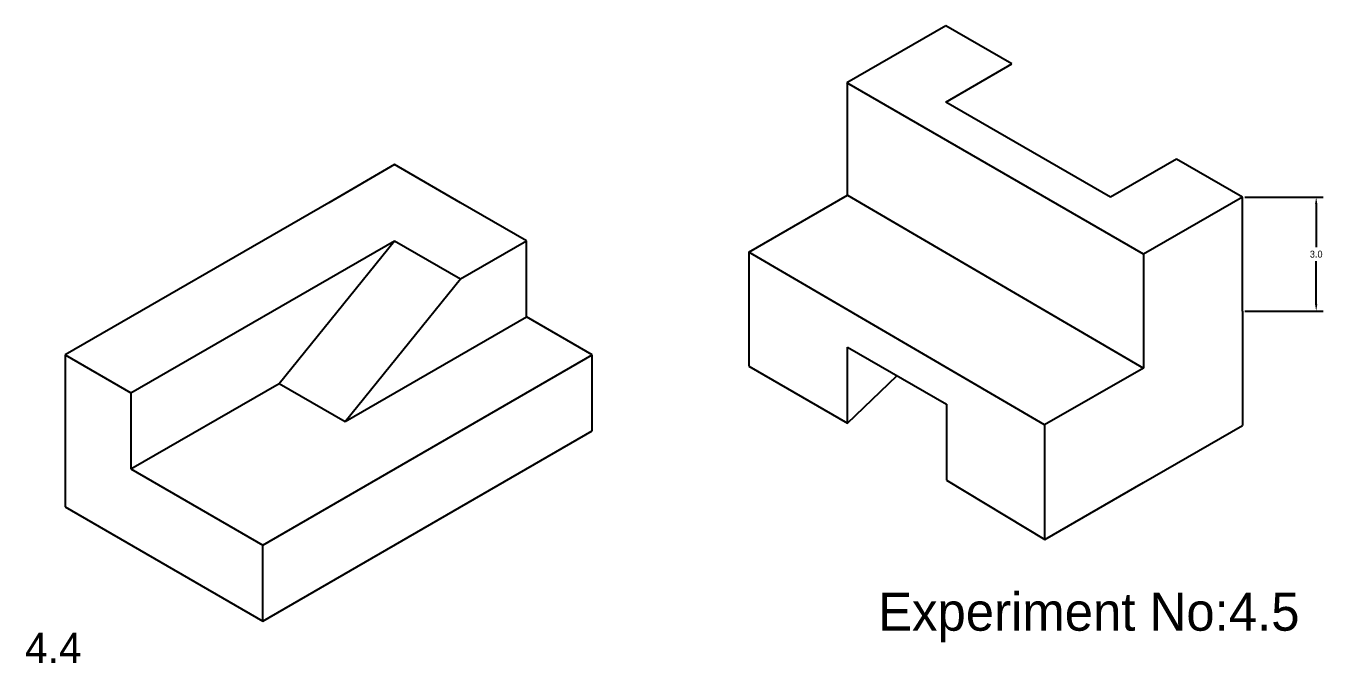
# Model space of a CAD drawing. Header units: inches. Extents: x -4.4 to 86.7, y -0.2 to 20.7.
# Drawn here: x 52.6 to 86.69, y 3.97 to 20.72 of the extents above; entities that cross this region are included whole.
import ezdxf

# ---------------------------------------------------------------- set-up
doc = ezdxf.new("R2010")
doc.units = ezdxf.units.IN
doc.header["$MEASUREMENT"] = 0
doc.dimstyles.get("Standard").update_dxf_attribs({"dimtxt": 0.18, "dimasz": 0.18, "dimexe": 0.18, "dimexo": 0.0625, "dimgap": 0.09, "dimtad": 0, "dimtih": 1, "dimtoh": 1, "dimdec": 1, "dimzin": 0, "dimdsep": 46, "dimtxsty": 'Standard', "dimcen": 0.09, "dimadec": 0, "dimazin": 0, "dimtfac": 1, "dimtdec": 1, "dimtofl": 0, "dimtmove": 0, "dimatfit": 3, "dimfxl": 1, "dimtolj": 1, "dimtzin": 0, "dimarcsym": 0})

# ---------------------------------------------------------------- blocks, each defined once
blk = doc.blocks.new('*D15')
at = {"color": 0, "lineweight": -2}
for p, q in [((84.635, 16.216), (86.691, 16.216)), ((86.511, 16.036), (86.511, 14.896)), ((86.511, 13.396), (86.511, 14.536)), ((84.635, 13.216), (86.691, 13.216))]:
    blk.add_line(p, q, dxfattribs=at)
at = {"color": 0}
for points in [[(86.481, 16.036), (86.541, 16.036), (86.511, 16.216)], [(86.481, 13.396), (86.541, 13.396), (86.511, 13.216)]]:
    blk.add_solid(points, dxfattribs=at)
at = {"layer": 'Defpoints', "color": 0}
for p in [(84.572, 16.216), (84.572, 13.216), (86.511, 13.216)]:
    blk.add_point(p, dxfattribs=at)
at = {"color": 0, "insert": (86.511, 14.716), "char_height": 0.18, "attachment_point": 5}
blk.add_mtext('\\A1;3.0', dxfattribs=at)

msp = doc.modelspace()

# ---------------------------------------------------------------- linework, layer by layer
for p, q in [((76.778, 20.716), (74.18, 19.216)), ((78.51, 19.716), (76.778, 20.716)), ((76.778, 18.716), (78.51, 19.716)), ((81.974, 14.716), (74.18, 19.216)), ((74.195, 16.271), (74.195, 19.207)), ((81.108, 16.216), (76.778, 18.716)), ((62.292, 17.07), (60.56, 16.07)), ((64.024, 16.07), (62.292, 17.07)), ((82.84, 17.216), (81.108, 16.216)), ((84.572, 16.216), (82.84, 17.216)), ((60.56, 16.07), (53.632, 12.07)), ((65.756, 15.07), (64.024, 16.07)), ((71.597, 14.771), (74.195, 16.271)), ((74.195, 16.271), (81.974, 11.716)), ((84.572, 16.216), (81.974, 14.716)), ((84.572, 13.216), (84.572, 16.216)), ((55.364, 11.07), (62.292, 15.07)), ((59.261, 11.32), (62.292, 15.07)), ((62.292, 15.07), (64.024, 14.07)), ((64.024, 14.07), (65.756, 15.07)), ((65.756, 13.07), (65.756, 15.07)), ((79.368, 10.231), (71.597, 14.771)), ((71.597, 14.771), (71.597, 11.771)), ((81.974, 14.716), (81.974, 11.716)), ((60.993, 10.32), (64.024, 14.07)), ((60.993, 10.32), (65.756, 13.07)), ((67.488, 12.07), (65.756, 13.07)), ((84.572, 13.216), (84.572, 10.216)), ((53.632, 12.07), (53.632, 8.07)), ((53.632, 12.07), (55.364, 11.07)), ((58.828, 7.07), (67.488, 12.07)), ((67.488, 10.07), (67.488, 12.07)), ((74.195, 10.271), (74.195, 12.271)), ((74.195, 12.271), (76.793, 10.771)), ((71.597, 11.771), (74.195, 10.271)), ((81.974, 11.716), (79.368, 10.231)), ((55.364, 9.07), (59.261, 11.32)), ((59.261, 11.32), (60.993, 10.32)), ((74.195, 10.271), (75.494, 11.521)), ((55.364, 11.07), (55.364, 9.07)), ((76.793, 10.771), (76.793, 8.771)), ((79.368, 10.231), (79.368, 7.221)), ((58.828, 5.07), (67.488, 10.07)), ((81.974, 8.716), (84.572, 10.216)), ((55.364, 9.07), (58.828, 7.07)), ((76.793, 8.771), (79.376, 7.216)), ((79.376, 7.216), (81.974, 8.716)), ((53.632, 8.07), (58.828, 5.07)), ((58.828, 5.07), (58.828, 7.07))]:
    msp.add_line(p, q)

# ---------------------------------------------------------------- texts
at = {"attachment_point": 1}
for s, insert, char_height, width in [('Experiment No:4.5', (74.998, 5.818), 1, 14.67725), ('4.4', (52.579, 4.767), 0.8, 9.38525)]:
    msp.add_mtext(s, dxfattribs=dict(at, insert=insert, char_height=char_height, width=width))

# ---------------------------------------------------------------- dimensions: what is measured, and where the dimension line sits
dim = msp.add_linear_dim(base=(86.511, 13.216), p1=(84.572, 16.216), p2=(84.572, 13.216), angle=90, dimstyle='Standard')
dim.commit()
dim.dimension.update_dxf_attribs({"geometry": '*D15', "text_midpoint": (86.511, 14.716)})

doc.saveas('drawing.dxf')
